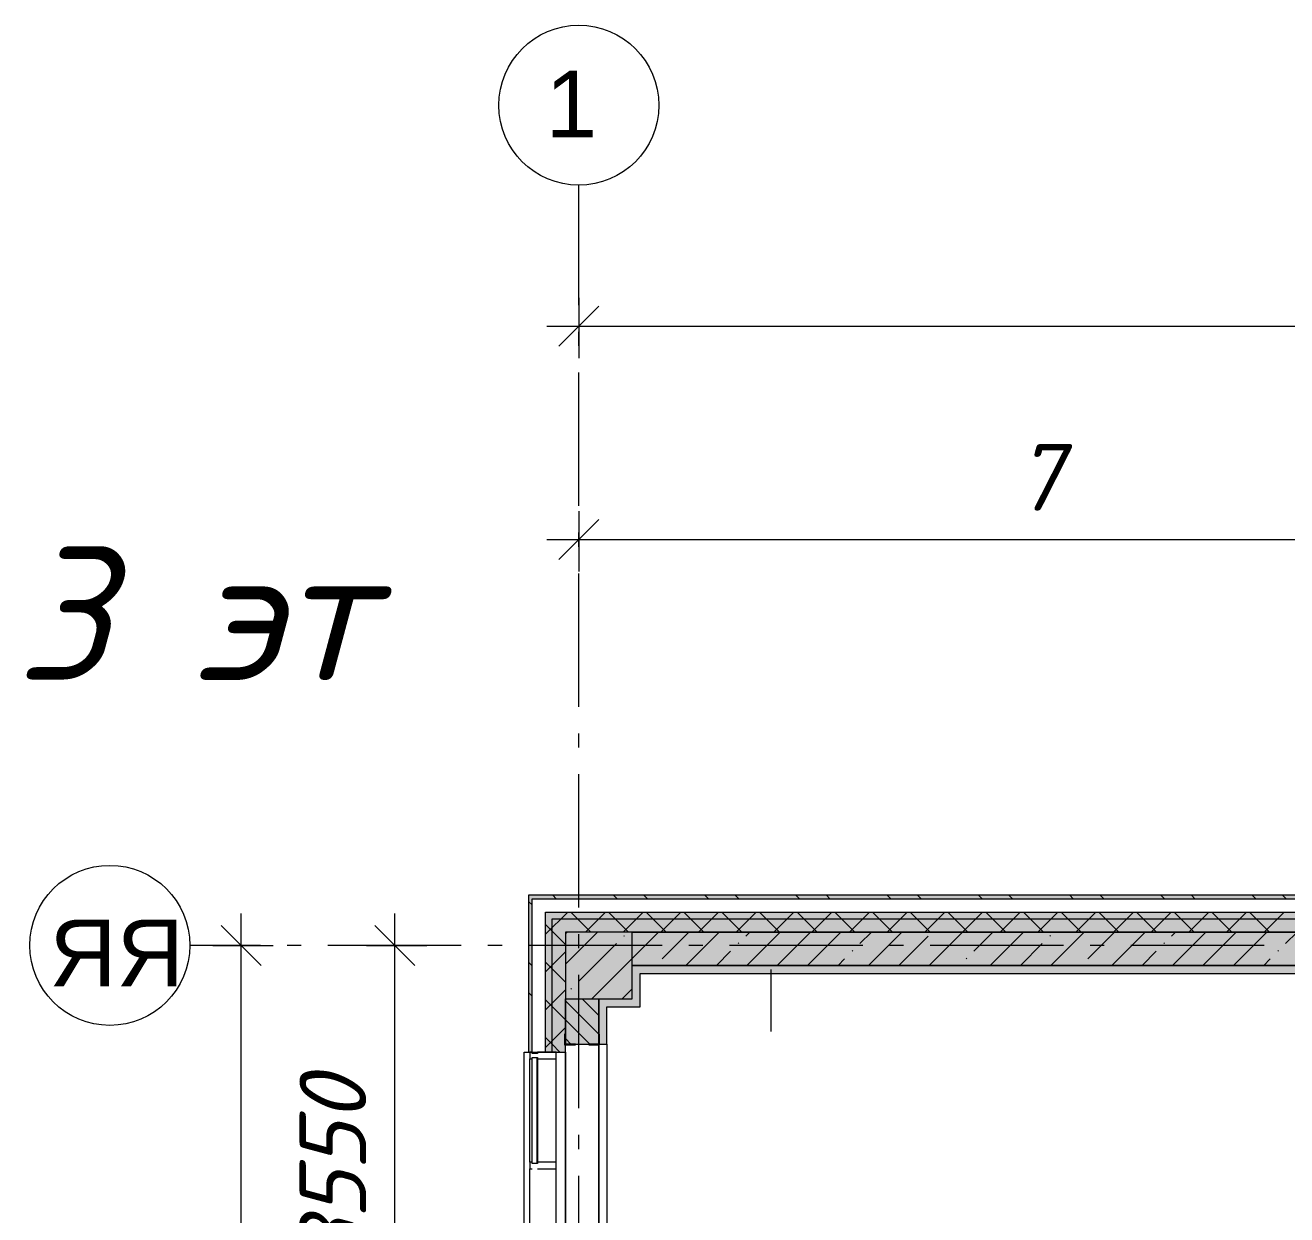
# Model space of a CAD drawing. Header units: millimetres. Extents: x -537608 to 253996, y -217170 to 186033.
# Drawn here: x -321028 to -311566, y 176901 to 185821 of the extents above; entities that cross this region are included whole.
import ezdxf

# ---------------------------------------------------------------- set-up
doc = ezdxf.new("R2010")
doc.units = ezdxf.units.MM
doc.layers.add('PDF _Геометрия', color=7, linetype='Continuous')
doc.layers.add('PDF _Текст', color=7, linetype='Continuous')
doc.layers.add('PDF _Сплошная заливка', color=7, linetype='Continuous', true_color=0xffffff)
doc.styles.add('PDF ArialMT', font='arial.ttf')
doc.styles.add('PDF ISOCPEUR Italic', font='isocpeui.ttf')

msp = doc.modelspace()

# ---------------------------------------------------------------- hatches: boundary and pattern name
at = {"layer": 'PDF _Сплошная заливка', "transparency": 33554559}
h = msp.add_hatch(color=256, dxfattribs=at)
h.paths.add_polyline_path([(-317253.1726, 148244.2571), (-317226.1745, 148244.2571), (-317226.1745, 149521.2556), (-317253.1726, 149521.2556), (-317253.1726, 149213.056)], flags=0)
h.paths.add_polyline_path([(-317226.1745, 151221.2557), (-317226.1745, 152521.2542), (-317253.1726, 152521.2542), (-317253.1726, 151221.2557)], flags=0)
h.paths.add_polyline_path([(-317226.1745, 154221.2543), (-317226.1745, 155521.255), (-317253.1726, 155521.255), (-317253.1726, 154221.2543)], flags=0)
h.paths.add_polyline_path([(-317226.1745, 157221.2551), (-317226.1745, 158521.2537), (-317253.1726, 158521.2537), (-317253.1726, 157221.2551)], flags=0)
h.paths.add_polyline_path([(-317253.1726, 160221.2537), (-317226.1745, 160221.2537), (-317226.1745, 161421.2541), (-317253.1726, 161421.2541), (-317253.1726, 160540.2396)], flags=0)
h.paths.add_polyline_path([(-317226.1745, 163121.2541), (-317226.1745, 164421.2527), (-317253.1726, 164421.2527), (-317253.1726, 163121.2541)], flags=0)
h.paths.add_polyline_path([(-317253.1726, 166121.2527), (-317226.1745, 166121.2527), (-317226.1745, 167421.2513), (-317253.1726, 167421.2513), (-317253.1726, 166203.8314)], flags=0)
h.paths.add_polyline_path([(-317253.1726, 169121.2514), (-317226.1745, 169121.2514), (-317226.1745, 170421.2521), (-317253.1726, 170421.2521), (-317253.1726, 169743.5777)], flags=0)
h.paths.add_polyline_path([(-317253.1726, 172121.25), (-317226.1745, 172121.25), (-317226.1745, 173321.2503), (-317253.1726, 173321.2503), (-317253.1726, 173283.3239)], flags=0)
h.paths.add_polyline_path([(-317226.1745, 175021.2525), (-317226.1745, 176421.2493), (-317253.1726, 176421.2493), (-317253.1726, 175021.2525)], flags=0)
h.paths.add_polyline_path([(-317253.1726, 178121.2516), (-317226.1745, 178121.2516), (-317226.1745, 179298.2497), (-317253.1726, 179298.2497), (-317253.1726, 178238.9664)], flags=0)
h = msp.add_hatch(color=256, dxfattribs=at)
h.paths.add_polyline_path([(-290576.1839, 179271.2517), (-290549.1773, 179271.2517), (-290549.1773, 179298.2497), (-293964.683, 179298.2497), (-293964.683, 179271.2517), (-291715.7767, 179271.2517)], flags=0)
h.paths.add_polyline_path([(-304924.6804, 179271.2517), (-304924.6804, 179298.2497), (-317226.1745, 179298.2497), (-317226.1745, 179271.2517), (-305073.682, 179271.2517)], flags=0)
h = msp.add_hatch(color=256, dxfattribs=at)
h.paths.add_polyline_path([(-317126.1742, 148371.2555), (-317076.174, 148371.2555), (-317076.174, 149521.2556), (-317126.1742, 149521.2556), (-317126.1742, 149213.056)], flags=0)
h.paths.add_polyline_path([(-317126.1742, 151221.2557), (-317076.174, 151221.2557), (-317076.174, 152521.2542), (-317126.1742, 152521.2542), (-317126.1742, 152044.853)], flags=0)
h.paths.add_polyline_path([(-317076.174, 154221.2543), (-317076.174, 155521.255), (-317126.1742, 155521.255), (-317126.1742, 154221.2543)], flags=0)
h.paths.add_polyline_path([(-317076.174, 157221.2551), (-317076.174, 158521.2537), (-317126.1742, 158521.2537), (-317126.1742, 157221.2551)], flags=0)
h.paths.add_polyline_path([(-317126.1742, 160221.2537), (-317076.174, 160221.2537), (-317076.174, 161421.2541), (-317126.1742, 161421.2541), (-317126.1742, 160540.2396)], flags=0)
h.paths.add_polyline_path([(-317126.1742, 163121.2541), (-317076.174, 163121.2541), (-317076.174, 164421.2527), (-317126.1742, 164421.2527), (-317126.1742, 163372.0366)], flags=0)
h.paths.add_polyline_path([(-317076.174, 166121.2527), (-317076.174, 167421.2513), (-317126.1742, 167421.2513), (-317126.1742, 166121.2527)], flags=0)
h.paths.add_polyline_path([(-317126.1742, 169121.2514), (-317076.174, 169121.2514), (-317076.174, 170421.2521), (-317126.1742, 170421.2521), (-317126.1742, 169743.5777)], flags=0)
h.paths.add_polyline_path([(-317076.174, 172121.25), (-317076.174, 173321.2503), (-317126.1742, 173321.2503), (-317126.1742, 172121.25)], flags=0)
h.paths.add_polyline_path([(-317076.174, 175021.2525), (-317076.174, 176421.2493), (-317126.1742, 176421.2493), (-317126.1742, 175021.2525)], flags=0)
h.paths.add_polyline_path([(-317076.174, 178121.2516), (-317076.174, 179171.2513), (-317126.1742, 179171.2513), (-317126.1742, 178121.2516)], flags=0)
h = msp.add_hatch(color=256, dxfattribs=at)
h.paths.add_polyline_path([(-290726.1845, 179121.2511), (-290676.1843, 179121.2511), (-290676.1843, 179171.2513), (-293964.683, 179171.2513), (-293964.683, 179121.2511), (-291715.7767, 179121.2511)], flags=0)
h.paths.add_polyline_path([(-304924.6804, 179121.2511), (-304924.6804, 179171.2513), (-317076.174, 179171.2513), (-317076.174, 179121.2511), (-305073.682, 179121.2511)], flags=0)
h = msp.add_hatch(color=256, dxfattribs=at)
h.paths.add_polyline_path([(-316976.1736, 148421.2557), (-316976.1736, 149521.2556), (-317076.174, 149521.2556), (-317076.174, 148421.2557)], flags=0)
h.paths.add_polyline_path([(-316976.1736, 151221.2557), (-316976.1736, 152521.2542), (-317076.174, 152521.2542), (-317076.174, 151221.2557)], flags=0)
h.paths.add_polyline_path([(-316976.1736, 154221.2543), (-316976.1736, 155521.255), (-317076.174, 155521.255), (-317076.174, 154221.2543)], flags=0)
h.paths.add_polyline_path([(-316976.1736, 157221.2551), (-316976.1736, 158521.2537), (-317076.174, 158521.2537), (-317076.174, 157221.2551)], flags=0)
h.paths.add_polyline_path([(-316976.1736, 160221.2537), (-316976.1736, 161421.2541), (-317076.174, 161421.2541), (-317076.174, 160221.2537)], flags=0)
h.paths.add_polyline_path([(-316976.1736, 163121.2541), (-316976.1736, 164421.2527), (-317076.174, 164421.2527), (-317076.174, 163121.2541)], flags=0)
h.paths.add_polyline_path([(-317076.174, 166121.2527), (-316976.1736, 166121.2527), (-316976.1736, 167421.2513), (-317076.174, 167421.2513), (-317076.174, 166203.8314)], flags=0)
h.paths.add_polyline_path([(-317076.174, 169121.2514), (-316976.1736, 169121.2514), (-316976.1736, 170421.2521), (-317076.174, 170421.2521), (-317076.174, 169743.5777)], flags=0)
h.paths.add_polyline_path([(-316976.1736, 172121.25), (-316976.1736, 173321.2503), (-317076.174, 173321.2503), (-317076.174, 172121.25)], flags=0)
h.paths.add_polyline_path([(-316976.1736, 175021.2525), (-316976.1736, 176421.2493), (-317076.174, 176421.2493), (-317076.174, 175021.2525)], flags=0)
h.paths.add_polyline_path([(-317076.174, 178121.2516), (-316976.1736, 178121.2516), (-316976.1736, 179121.2511), (-317076.174, 179121.2511), (-317076.174, 178238.9664)], flags=0)
h = msp.add_hatch(color=256, dxfattribs=at)
h.paths.add_polyline_path([(-290826.1849, 179021.2507), (-290726.1845, 179021.2507), (-290726.1845, 179121.2511), (-293964.683, 179121.2511), (-293964.683, 179021.2507), (-291526.179, 179021.2507)], flags=0)
h.paths.add_polyline_path([(-308413.1627, 179021.2507), (-304924.6804, 179021.2507), (-304924.6804, 179121.2511), (-316976.1736, 179121.2511), (-316976.1736, 179021.2507), (-308966.1789, 179021.2507)], flags=0)
msp.add_hatch(color=256, dxfattribs=at).paths.add_polyline_path([(-316976.1736, 178521.2488), (-316476.1803, 178521.2488), (-316476.1803, 179021.2507), (-316976.1736, 179021.2507), (-316976.1736, 178946.9135)])
h = msp.add_hatch(color=256, dxfattribs=at)
h.paths.add_polyline_path([(-308976.1773, 178771.2498), (-308966.1789, 178771.2498), (-308966.1789, 179021.2507), (-308976.1773, 179019.2011)], flags=0)
h.paths.add_polyline_path([(-310082.8987, 178771.2498), (-309476.1792, 178771.2498), (-309476.1792, 179021.2507), (-316476.1803, 179021.2507), (-316476.1803, 178771.2498), (-310186.1802, 178771.2498)], flags=0)
at = {"layer": 'PDF _Сплошная заливка', "true_color": 0xff7d7d, "transparency": 33554559}
for points in [[(-310246.1787, 178711.2512), (-310186.1802, 178711.2512), (-310186.1802, 178771.2498), (-316476.1803, 178771.2498), (-316476.1803, 178711.2512), (-311752.6347, 178711.2512)], [(-316476.1803, 178461.2503), (-316416.1732, 178461.2503), (-316416.1732, 178521.2488), (-316666.1741, 178521.2488), (-316666.1741, 178461.2503)]]:
    msp.add_hatch(color=11, dxfattribs=at).paths.add_polyline_path(points)
at = {"layer": 'PDF _Сплошная заливка', "transparency": 33554559}
h = msp.add_hatch(color=256, dxfattribs=at)
h.paths.add_polyline_path([(-316726.1726, 149021.2558), (-316726.1726, 149461.2571), (-316976.1736, 149461.2571), (-316976.1736, 149021.2558), (-316761.8514, 149021.2558)], flags=0)
h.paths.add_polyline_path([(-316726.1726, 151281.2563), (-316726.1726, 152020.9078), (-316976.1736, 152020.9078), (-316976.1736, 151281.2563), (-316761.8514, 151281.2563)], flags=0)
h.paths.add_polyline_path([(-316976.1736, 154281.255), (-316726.1726, 154281.255), (-316726.1726, 154870.908), (-316976.1736, 154870.908)], flags=0)
h.paths.add_polyline_path([(-316976.1736, 155370.9078), (-316726.1726, 155370.9078), (-316726.1726, 155461.2543), (-316976.1736, 155461.2543)], flags=0)
h.paths.add_polyline_path([(-316761.8514, 157281.2536), (-316726.1726, 157281.2536), (-316726.1726, 158461.253), (-316976.1736, 158461.253), (-316976.1736, 157281.2536)], flags=0)
h.paths.add_polyline_path([(-316761.8514, 160281.2543), (-316726.1726, 160281.2543), (-316726.1726, 160520.9061), (-316976.1736, 160520.9061), (-316976.1736, 160281.2543)], flags=0)
h.paths.add_polyline_path([(-316976.1736, 161020.9058), (-316726.1726, 161020.9058), (-316726.1726, 161361.2533), (-316976.1736, 161361.2533)], flags=0)
h.paths.add_polyline_path([(-316976.1736, 163181.2526), (-316726.1726, 163181.2526), (-316726.1726, 164361.252), (-316976.1736, 164361.252), (-316976.1736, 163372.0366)], flags=0)
h.paths.add_polyline_path([(-316976.1736, 166181.2534), (-316726.1726, 166181.2534), (-316726.1726, 166371.2516), (-316976.1736, 166371.2516), (-316976.1736, 166203.8314)], flags=0)
h.paths.add_polyline_path([(-316726.1726, 166871.2535), (-316726.1726, 167361.2528), (-316976.1736, 167361.2528), (-316976.1736, 166871.2535), (-316761.8514, 166871.2535)], flags=0)
h.paths.add_polyline_path([(-316726.1726, 169181.252), (-316726.1726, 169671.2513), (-316976.1736, 169671.2513), (-316976.1736, 169181.252), (-316761.8514, 169181.252)], flags=0)
h.paths.add_polyline_path([(-316976.1736, 170171.2511), (-316726.1726, 170171.2511), (-316726.1726, 170361.2535), (-316976.1736, 170361.2535)], flags=0)
h.paths.add_polyline_path([(-316976.1736, 172181.2528), (-316726.1726, 172181.2528), (-316726.1726, 173261.2518), (-316976.1736, 173261.2518)], flags=0)
h.paths.add_polyline_path([(-316976.1736, 175081.251), (-316726.1726, 175081.251), (-316726.1726, 175120.9041), (-316976.1736, 175120.9041)], flags=0)
h.paths.add_polyline_path([(-316761.8514, 175620.9017), (-316726.1726, 175620.9017), (-316726.1726, 176361.2508), (-316976.1736, 176361.2508), (-316976.1736, 175620.9017)], flags=0)
h.paths.add_polyline_path([(-316726.1726, 178181.2501), (-316726.1726, 178521.2488), (-316976.1736, 178521.2488), (-316976.1736, 178181.2501), (-316761.8514, 178181.2501)], flags=0)

# ---------------------------------------------------------------- linework, layer by layer
at = {"layer": 'PDF _Геометрия', "color": 253, "lineweight": 9, "true_color": 0xaaaaaa}
for p, q in [((-316876.1732, 183722.4917), (-316876.1732, 184621.1603)), ((-316876.1732, 183416.6603), (-316876.1732, 183522.4909)), ((-316876.1732, 182216.66), (-316876.1732, 183216.6595)), ((-316876.1732, 181910.8243), (-316876.1732, 182016.6593)), ((-316876.1732, 180710.8284), (-316876.1732, 181710.8279)), ((-316876.1732, 180404.9927), (-316876.1732, 180510.8276)), ((-316876.1732, 179204.9924), (-316876.1732, 180204.9919)), ((-316876.1732, 178899.161), (-316876.1732, 179004.9916)), ((-319263.7728, 178921.2504), (-319793.4941, 178921.2504)), ((-318957.9415, 178921.2504), (-319063.7721, 178921.2504)), ((-317757.9368, 178921.2504), (-318757.9407, 178921.2504)), ((-317452.1055, 178921.2504), (-317557.9361, 178921.2504)), ((-316252.1095, 178921.2504), (-317252.1047, 178921.2504)), ((-315946.2695, 178921.2504), (-316052.1087, 178921.2504)), ((-314746.2735, 178921.2504), (-315746.2773, 178921.2504)), ((-314440.4422, 178921.2504), (-314546.2728, 178921.2504)), ((-313240.4375, 178921.2504), (-314240.4414, 178921.2504)), ((-312934.6062, 178921.2504), (-313040.4368, 178921.2504)), ((-311734.6102, 178921.2504), (-312734.6054, 178921.2504)), ((-316876.1732, 177699.1607), (-316876.1732, 178699.1602)), ((-317286.173, 176421.2493), (-317286.173, 178121.2516)), ((-317286.173, 178121.2516), (-317253.1726, 178121.2516)), ((-317188.1792, 178111.2489), (-317188.1792, 178121.2516)), ((-317188.1792, 177286.25), (-317188.1792, 178081.2497)), ((-317186.1727, 178071.2514), (-317186.1727, 177296.2484)), ((-316876.1732, 177393.3251), (-316876.1732, 177499.16)), ((-316876.1732, 176193.329), (-316876.1732, 177193.3286))]:
    msp.add_line(p, q, dxfattribs=at)
at = {"layer": 'PDF _Геометрия', "lineweight": 9}
for p, q in [((-316876.1732, 183777.646), (-316876.1732, 183565.5155)), ((-317116.1758, 183565.5155), (-213136.1964, 183565.5155)), ((-316876.1732, 183565.5155), (-316876.1732, 183325.5172)), ((-316876.1732, 182177.6485), (-316876.1732, 181965.518)), ((-317116.1758, 181965.518), (-309076.1776, 181965.518)), ((-316876.1732, 181965.518), (-316876.1732, 181725.5153)), ((-317226.1745, 179298.2497), (-317253.1726, 179298.2497)), ((-317253.1726, 179298.2497), (-317253.1726, 178121.2516)), ((-317126.1742, 179298.2497), (-317226.1745, 179298.2497)), ((-317226.1745, 178121.2516), (-317226.1745, 179271.2517)), ((-317226.1745, 179271.2517), (-317126.1742, 179271.2517)), ((-317076.174, 179298.2497), (-317126.1742, 179298.2497)), ((-317126.1742, 179271.2517), (-316976.1736, 179271.2517)), ((-316976.1736, 179298.2497), (-317076.174, 179298.2497)), ((-304924.6804, 179298.2497), (-316976.1736, 179298.2497)), ((-316976.1736, 179271.2517), (-304924.6804, 179271.2517)), ((-319407.7107, 91281.2687), (-319407.7107, 179161.2487)), ((-318255.5016, 175370.9051), (-318255.5016, 179161.2487)), ((-317126.1742, 178121.2516), (-317126.1742, 179171.2513)), ((-317126.1742, 179171.2513), (-317076.174, 179171.2513)), ((-317076.174, 179171.2513), (-316976.1736, 179171.2513)), ((-317076.174, 179054.2899), (-317009.2171, 179121.2511)), ((-317076.174, 178121.2516), (-317076.174, 179121.2511)), ((-317076.174, 179121.2511), (-316976.1736, 179121.2511)), ((-317009.2171, 179121.2511), (-316959.2169, 179171.2513)), ((-316976.1736, 179171.2513), (-304924.6804, 179171.2513)), ((-316976.1736, 179121.2511), (-304924.6804, 179121.2511)), ((-316885.7754, 179121.2511), (-316935.7755, 179171.2513)), ((-316785.775, 179021.2507), (-316885.7754, 179121.2511)), ((-316826.3797, 179021.2507), (-316726.3793, 179121.2511)), ((-316726.3793, 179121.2511), (-316676.3791, 179171.2513)), ((-316602.929, 179121.2511), (-316652.9292, 179171.2513)), ((-316502.9372, 179021.2507), (-316602.929, 179121.2511)), ((-316543.5333, 179021.2507), (-316443.5329, 179121.2511)), ((-316443.5329, 179121.2511), (-316393.5327, 179171.2513)), ((-316320.0911, 179121.2511), (-316370.0914, 179171.2513)), ((-316220.0908, 179021.2507), (-316320.0911, 179121.2511)), ((-316260.6868, 179021.2507), (-316160.6865, 179121.2511)), ((-316160.6865, 179121.2511), (-316110.6863, 179171.2513)), ((-316037.2447, 179121.2511), (-316087.2449, 179171.2513)), ((-315937.2444, 179021.2507), (-316037.2447, 179121.2511)), ((-315977.849, 179021.2507), (-315877.8487, 179121.2511)), ((-315877.8487, 179121.2511), (-315827.8484, 179171.2513)), ((-315754.4069, 179121.2511), (-315804.4071, 179171.2513)), ((-315654.4065, 179021.2507), (-315754.4069, 179121.2511)), ((-315695.0026, 179021.2507), (-315595.0022, 179121.2511)), ((-315595.0022, 179121.2511), (-315545.002, 179171.2513)), ((-315471.5605, 179121.2511), (-315521.5607, 179171.2513)), ((-315371.5601, 179021.2507), (-315471.5605, 179121.2511)), ((-315412.1648, 179021.2507), (-315312.1644, 179121.2511)), ((-315312.1644, 179121.2511), (-315262.1642, 179171.2513)), ((-315188.7227, 179121.2511), (-315238.7228, 179171.2513)), ((-315088.7223, 179021.2507), (-315188.7227, 179121.2511)), ((-315129.3184, 179021.2507), (-315029.318, 179121.2511)), ((-315029.318, 179121.2511), (-314979.3178, 179171.2513)), ((-314905.8763, 179121.2511), (-314955.8765, 179171.2513)), ((-314805.8759, 179021.2507), (-314905.8763, 179121.2511)), ((-314846.4806, 179021.2507), (-314746.4802, 179121.2511)), ((-314746.4802, 179121.2511), (-314696.48, 179171.2513)), ((-314623.0385, 179121.2511), (-314673.0387, 179171.2513)), ((-314523.0381, 179021.2507), (-314623.0385, 179121.2511)), ((-314563.6342, 179021.2507), (-314463.6338, 179121.2511)), ((-314463.6338, 179121.2511), (-314413.6336, 179171.2513)), ((-314340.192, 179121.2511), (-314390.1922, 179171.2513)), ((-314240.1917, 179021.2507), (-314340.192, 179121.2511)), ((-314280.7877, 179021.2507), (-314180.7874, 179121.2511)), ((-314180.7874, 179121.2511), (-314130.7958, 179171.2513)), ((-314057.3456, 179121.2511), (-314107.3458, 179171.2513)), ((-313957.3452, 179021.2507), (-314057.3456, 179121.2511)), ((-313997.9499, 179021.2507), (-313897.9495, 179121.2511)), ((-313897.9495, 179121.2511), (-313847.9493, 179171.2513)), ((-313774.5078, 179121.2511), (-313824.508, 179171.2513)), ((-313674.5074, 179021.2507), (-313774.5078, 179121.2511)), ((-313715.1035, 179021.2507), (-313615.1031, 179121.2511)), ((-313615.1031, 179121.2511), (-313565.1029, 179171.2513)), ((-313491.6614, 179121.2511), (-313541.6615, 179171.2513)), ((-313391.661, 179021.2507), (-313491.6614, 179121.2511)), ((-313432.2657, 179021.2507), (-313332.2653, 179121.2511)), ((-313332.2653, 179121.2511), (-313282.2652, 179171.2513)), ((-313208.8236, 179121.2511), (-313258.8237, 179171.2513)), ((-313108.8232, 179021.2507), (-313208.8236, 179121.2511)), ((-313149.4193, 179021.2507), (-313049.4189, 179121.2511)), ((-313049.4189, 179121.2511), (-312999.4187, 179171.2513)), ((-312925.9772, 179121.2511), (-312975.9774, 179171.2513)), ((-312825.9768, 179021.2507), (-312925.9772, 179121.2511)), ((-312866.5815, 179021.2507), (-312766.5811, 179121.2511)), ((-312766.5811, 179121.2511), (-312716.5809, 179171.2513)), ((-312643.1393, 179121.2511), (-312693.1396, 179171.2513)), ((-312543.139, 179021.2507), (-312643.1393, 179121.2511)), ((-312583.735, 179021.2507), (-312483.7347, 179121.2511)), ((-312483.7347, 179121.2511), (-312433.7345, 179171.2513)), ((-312360.2929, 179121.2511), (-312410.2931, 179171.2513)), ((-312260.2926, 179021.2507), (-312360.2929, 179121.2511)), ((-312300.8972, 179021.2507), (-312200.8969, 179121.2511)), ((-312200.8969, 179121.2511), (-312150.8966, 179171.2513)), ((-312077.4465, 179121.2511), (-312127.4467, 179171.2513)), ((-311977.4547, 179021.2507), (-312077.4465, 179121.2511)), ((-312018.0508, 179021.2507), (-311918.0504, 179121.2511)), ((-311918.0504, 179121.2511), (-311868.0502, 179171.2513)), ((-311794.6087, 179121.2511), (-311844.6089, 179171.2513)), ((-311694.6083, 179021.2507), (-311794.6087, 179121.2511)), ((-311735.2044, 179021.2507), (-311635.204, 179121.2511)), ((-311635.204, 179121.2511), (-311585.2038, 179171.2513)), ((-317076.174, 179028.8076), (-317126.1742, 179078.8078)), ((-317126.1742, 179004.2898), (-317076.174, 179054.2899)), ((-316976.1736, 178928.8072), (-317076.174, 179028.8076)), ((-316976.1736, 178780.0338), (-316734.9567, 179021.2507)), ((-316976.1736, 179008.1306), (-316963.0578, 179021.2507)), ((-316476.1803, 179021.2507), (-316976.1736, 179021.2507)), ((-316976.1736, 179021.2507), (-316976.1736, 178521.2488)), ((-316476.1803, 178823.8378), (-316278.763, 179021.2507)), ((-316476.1803, 178521.2488), (-316476.1803, 179021.2507)), ((-316476.1803, 179021.2507), (-309476.1792, 179021.2507)), ((-309476.1792, 179021.2507), (-316476.1803, 179021.2507)), ((-316251.7909, 178820.1218), (-316050.662, 179021.2507)), ((-316072.5703, 178771.2498), (-315822.5694, 179021.2507)), ((-315624.5235, 178991.1955), (-315594.4683, 179021.2507)), ((-315616.3682, 178771.2498), (-315366.3672, 179021.2507)), ((-315388.2756, 178771.2498), (-315138.2747, 179021.2507)), ((-315160.1745, 178771.2498), (-314910.1736, 179021.2507)), ((-314769.1551, 178934.1723), (-314682.0725, 179021.2507)), ((-314703.9723, 178771.2498), (-314453.9799, 179021.2507)), ((-314247.7787, 178771.2498), (-313997.7777, 179021.2507)), ((-313913.7867, 178877.1493), (-313769.6766, 179021.2507)), ((-313791.585, 178771.2498), (-313541.5841, 179021.2507)), ((-313335.3828, 178771.2498), (-313085.3818, 179021.2507)), ((-313058.4096, 178820.1218), (-312857.2893, 179021.2507)), ((-312879.1892, 178771.2498), (-312629.1882, 179021.2507)), ((-312431.1423, 178991.1955), (-312401.0871, 179021.2507)), ((-312422.9955, 178771.2498), (-312172.9946, 179021.2507)), ((-312194.8944, 178771.2498), (-311944.8934, 179021.2507)), ((-311966.7933, 178771.2498), (-311716.7923, 179021.2507)), ((-311575.7739, 178934.1723), (-311488.6998, 179021.2507)), ((-316879.0668, 178649.0481), (-316593.9382, 178934.1723)), ((-316536.9194, 178991.1955), (-316532.1743, 178995.9406)), ((-315681.5424, 178934.1723), (-315676.8058, 178938.9132)), ((-314475.8798, 178771.2498), (-314255.934, 178991.1955)), ((-313563.4839, 178771.2498), (-313400.5656, 178934.1723)), ((-313343.5382, 178991.1955), (-313338.7931, 178995.9406)), ((-312488.1697, 178934.1723), (-312483.4246, 178938.9132)), ((-319619.8369, 178921.2504), (-319407.7107, 178921.2504)), ((-319407.7107, 178921.2504), (-319167.708, 178921.2504)), ((-318467.6364, 178921.2504), (-318255.5016, 178921.2504)), ((-318255.5016, 178921.2504), (-318015.499, 178921.2504)), ((-317076.174, 178771.4479), (-316976.1736, 178871.4482)), ((-315844.4693, 178771.2498), (-315738.5698, 178877.1493)), ((-314826.1739, 178877.1493), (-314821.4374, 178881.89)), ((-312651.088, 178771.2498), (-312545.1886, 178877.1493)), ((-311632.8013, 178877.1493), (-311628.0562, 178881.89)), ((-317076.174, 178745.9654), (-317126.1742, 178795.9657)), ((-317126.1742, 178721.4476), (-317076.174, 178771.4479)), ((-316976.1736, 178645.9651), (-317076.174, 178745.9654)), ((-316778.7649, 178521.2488), (-316476.1803, 178823.8378)), ((-310186.1802, 178771.2498), (-316476.1803, 178771.2498)), ((-316476.1803, 178771.2498), (-310186.1802, 178771.2498)), ((-315436.0281, 178741.2505), (-315436.0281, 178275.1016)), ((-314932.0734, 178771.2498), (-314883.2014, 178820.1218)), ((-313970.8055, 178820.1218), (-313966.069, 178824.8626)), ((-311738.6922, 178771.2498), (-311689.8201, 178820.1218)), ((-316416.1732, 178521.2488), (-316416.1732, 178711.2512)), ((-316416.1732, 178711.2512), (-310246.1787, 178711.2512)), ((-317076.174, 178488.6057), (-316976.1736, 178588.6061)), ((-316936.0856, 178592.025), (-316931.3491, 178596.7658)), ((-316550.6639, 178521.2488), (-316476.1803, 178595.7367)), ((-317076.174, 178463.1233), (-317126.1742, 178513.1235)), ((-317126.1742, 178438.6055), (-317076.174, 178488.6057)), ((-316976.1736, 178363.123), (-317076.174, 178463.1233)), ((-316976.1736, 178521.2488), (-316476.1803, 178521.2488)), ((-316976.1736, 178121.2516), (-316976.1736, 178521.2488)), ((-316976.1736, 178521.2488), (-316976.1736, 178181.2501)), ((-316726.1726, 178254.5452), (-316976.1736, 178504.5461)), ((-316726.1726, 178395.9641), (-316851.4573, 178521.2488)), ((-316726.1726, 178181.2501), (-316726.1726, 178521.2488)), ((-316726.1726, 178521.2488), (-316726.1726, 178181.2501)), ((-316666.1741, 178181.2501), (-316666.1741, 178461.2503)), ((-316666.1741, 178461.2503), (-316416.1732, 178461.2503)), ((-316416.1732, 178461.2503), (-316416.1732, 178521.2488)), ((-316794.3007, 178181.2501), (-316976.1736, 178363.123)), ((-317076.174, 178205.7636), (-316976.1736, 178305.7639)), ((-317076.174, 178180.2812), (-317126.1742, 178230.2814)), ((-317126.1742, 178155.7634), (-317076.174, 178205.7636)), ((-317017.1486, 178121.2516), (-317076.174, 178180.2812)), ((-316935.7239, 178181.2501), (-316976.1736, 178221.6998)), ((-316976.1736, 178181.2501), (-316726.1726, 178181.2501)), ((-316726.1726, 178181.2501), (-316666.1741, 178181.2501)), ((-316726.1726, 178175.2519), (-316726.1726, 176367.2489)), ((-316726.1726, 176367.2489), (-316726.1726, 178175.2519)), ((-316666.1741, 178181.2501), (-316666.1741, 176361.2508)), ((-317253.1726, 178121.2516), (-317226.1745, 178121.2516)), ((-317226.1745, 178121.2516), (-317243.1743, 178121.2516)), ((-317243.1743, 178121.2516), (-317243.1743, 178071.2514)), ((-317243.1743, 177296.2484), (-317243.1743, 178071.2514)), ((-317243.1743, 178071.2514), (-317226.1745, 178071.2514)), ((-317226.1745, 178111.2489), (-317226.1745, 178121.2516)), ((-317226.1745, 178121.2516), (-317126.1742, 178121.2516)), ((-317186.1727, 178111.2489), (-317226.1745, 178111.2489)), ((-317226.1745, 178081.2497), (-317186.1727, 178081.2497)), ((-317226.1745, 178071.2514), (-317226.1745, 178081.2497)), ((-317226.1745, 177296.2484), (-317226.1745, 178071.2514)), ((-317046.179, 178121.2516), (-317186.1727, 178121.2516)), ((-317186.1727, 178121.2516), (-317186.1727, 178111.2489)), ((-317186.1727, 178081.2497), (-317186.1727, 178071.2514)), ((-317186.1727, 178071.2514), (-317046.179, 178071.2514)), ((-317126.1742, 178121.2516), (-317076.174, 178121.2516)), ((-317076.174, 178121.2516), (-316976.1736, 178121.2516)), ((-317046.179, 178071.2514), (-317046.179, 178121.2516)), ((-317046.179, 177296.2484), (-317046.179, 178071.2514)), ((-316976.1736, 178121.2516), (-316976.1736, 176421.2493)), ((-316976.1736, 176421.2493), (-316976.1736, 178121.2516)), ((-317226.1745, 177296.2484), (-317243.1743, 177296.2484)), ((-317243.1743, 177296.2484), (-317243.1743, 177246.2525)), ((-317243.1743, 176471.2495), (-317243.1743, 177246.2525)), ((-317243.1743, 177246.2525), (-317226.1745, 177246.2525)), ((-317226.1745, 177286.25), (-317226.1745, 177296.2484)), ((-317186.1727, 177286.25), (-317226.1745, 177286.25)), ((-317046.179, 177296.2484), (-317186.1727, 177296.2484)), ((-317186.1727, 177296.2484), (-317186.1727, 177286.25)), ((-317186.1727, 177246.2525), (-317046.179, 177246.2525)), ((-317046.179, 177246.2525), (-317046.179, 177296.2484)), ((-317046.179, 176471.2495), (-317046.179, 177246.2525))]:
    msp.add_line(p, q, dxfattribs=at)
at = {"layer": 'PDF _Геометрия', "lineweight": 20}
for p, q in [((-316726.1726, 183715.5161), (-316876.1732, 183565.5155)), ((-316876.1732, 183565.5155), (-317026.1738, 183415.515)), ((-316726.1726, 182115.5143), (-316876.1732, 181965.518)), ((-316876.1732, 181965.518), (-317026.1738, 181815.5174)), ((-319557.7112, 179071.2509), (-319407.7107, 178921.2504)), ((-318405.5022, 179071.2509), (-318255.5016, 178921.2504)), ((-319407.7107, 178921.2504), (-319257.7101, 178771.2498)), ((-318255.5016, 178921.2504), (-318105.5011, 178771.2498))]:
    msp.add_line(p, q, dxfattribs=at)
at = {"layer": 'PDF _Геометрия', "color": 8, "lineweight": 9, "true_color": 0x787878}
for p, q in [((-317226.1745, 179224.2613), (-317253.1726, 179251.2593)), ((-317045.0681, 179271.2517), (-317072.0661, 179298.2497)), ((-316588.8659, 179271.2517), (-316615.8725, 179298.2497)), ((-316360.7734, 179271.2517), (-316387.7714, 179298.2497)), ((-315904.5711, 179271.2517), (-315931.5777, 179298.2497)), ((-315676.4786, 179271.2517), (-315703.4766, 179298.2497)), ((-315220.2764, 179271.2517), (-315247.283, 179298.2497)), ((-314992.1839, 179271.2517), (-315019.1819, 179298.2497)), ((-314535.9816, 179271.2517), (-314562.9796, 179298.2497)), ((-314307.8891, 179271.2517), (-314334.8872, 179298.2497)), ((-313851.6869, 179271.2517), (-313878.6849, 179298.2497)), ((-313623.5857, 179271.2517), (-313650.5924, 179298.2497)), ((-313167.3922, 179271.2517), (-313194.3902, 179298.2497)), ((-312939.291, 179271.2517), (-312966.2977, 179298.2497)), ((-312483.0974, 179271.2517), (-312510.0954, 179298.2497)), ((-312254.9962, 179271.2517), (-312282.0029, 179298.2497)), ((-311798.8027, 179271.2517), (-311825.8007, 179298.2497)), ((-311570.7015, 179271.2517), (-311597.6996, 179298.2497)), ((-317226.1745, 178768.0634), (-317253.1726, 178795.0657)), ((-317226.1745, 178539.9666), (-317253.1726, 178566.9646))]:
    msp.add_line(p, q, dxfattribs=at)
at = {"layer": 'PDF _Геометрия', "color": 253, "lineweight": 20, "true_color": 0xaaaaaa}
for p, q in [((-316976.1736, 178256.2503), (-316982.176, 178256.2503)), ((-316982.176, 178256.2503), (-316982.176, 178175.2519)), ((-316976.1736, 178256.2503), (-316982.176, 178256.2503)), ((-316982.176, 178256.2503), (-316982.176, 178175.2519)), ((-316976.1736, 178256.2503), (-316982.176, 178256.2503)), ((-316982.176, 178256.2503), (-316982.176, 178175.2519)), ((-316976.1736, 178256.2503), (-316982.176, 178256.2503)), ((-316982.176, 178256.2503), (-316982.176, 178175.2519)), ((-316982.176, 178175.2519), (-316901.1733, 178175.2519)), ((-316982.176, 178175.2519), (-316901.1733, 178175.2519)), ((-316982.176, 178175.2519), (-316901.1733, 178175.2519)), ((-316982.176, 178175.2519), (-316901.1733, 178175.2519)), ((-316976.1736, 178181.2501), (-316976.1736, 178256.2503)), ((-316976.1736, 178181.2501), (-316976.1736, 178256.2503)), ((-316976.1736, 178181.2501), (-316976.1736, 178256.2503)), ((-316976.1736, 178181.2501), (-316976.1736, 178256.2503)), ((-316901.1733, 178181.2501), (-316976.1736, 178181.2501)), ((-316901.1733, 178181.2501), (-316976.1736, 178181.2501)), ((-316901.1733, 178181.2501), (-316976.1736, 178181.2501)), ((-316901.1733, 178181.2501), (-316976.1736, 178181.2501)), ((-316901.1733, 178175.2519), (-316901.1733, 178181.2501)), ((-316901.1733, 178175.2519), (-316901.1733, 178181.2501)), ((-316901.1733, 178175.2519), (-316901.1733, 178181.2501)), ((-316901.1733, 178175.2519), (-316901.1733, 178181.2501)), ((-316801.1729, 178181.2501), (-316801.1729, 178175.2519)), ((-316726.1726, 178181.2501), (-316801.1729, 178181.2501)), ((-316801.1729, 178181.2501), (-316801.1729, 178175.2519)), ((-316726.1726, 178181.2501), (-316801.1729, 178181.2501)), ((-316801.1729, 178181.2501), (-316801.1729, 178175.2519)), ((-316726.1726, 178181.2501), (-316801.1729, 178181.2501)), ((-316801.1729, 178181.2501), (-316801.1729, 178175.2519)), ((-316726.1726, 178181.2501), (-316801.1729, 178181.2501)), ((-316801.1729, 178175.2519), (-316720.1788, 178175.2519)), ((-316801.1729, 178175.2519), (-316720.1788, 178175.2519)), ((-316801.1729, 178175.2519), (-316720.1788, 178175.2519)), ((-316801.1729, 178175.2519), (-316720.1788, 178175.2519)), ((-316720.1788, 178256.2503), (-316726.1726, 178256.2503)), ((-316726.1726, 178256.2503), (-316726.1726, 178181.2501)), ((-316720.1788, 178256.2503), (-316726.1726, 178256.2503)), ((-316726.1726, 178256.2503), (-316726.1726, 178181.2501)), ((-316720.1788, 178256.2503), (-316726.1726, 178256.2503)), ((-316726.1726, 178256.2503), (-316726.1726, 178181.2501)), ((-316720.1788, 178256.2503), (-316726.1726, 178256.2503)), ((-316726.1726, 178256.2503), (-316726.1726, 178181.2501)), ((-316720.1788, 178175.2519), (-316720.1788, 178256.2503)), ((-316720.1788, 178175.2519), (-316720.1788, 178256.2503)), ((-316720.1788, 178175.2519), (-316720.1788, 178256.2503)), ((-316720.1788, 178175.2519), (-316720.1788, 178256.2503))]:
    msp.add_line(p, q, dxfattribs=at)
at = {"layer": 'PDF _Геометрия', "lineweight": 20}
for centre, radius in [((-316876.1779, 185221.1617), 599.9984), ((-320393.4955, 178921.25), 599.9983)]:
    msp.add_circle(centre, radius, dxfattribs=at)
at = {"layer": 'PDF _Сплошная заливка', "color": 11, "lineweight": 35, "true_color": 0xff7d7d, "transparency": 33554559}
for points in [[(-316416.1732, 178521.2488), (-316416.1732, 178711.2512), (-316476.1803, 178521.2488), (-316476.1803, 178711.2512)], [(-316726.1726, 178181.2501), (-316666.1741, 178181.2501), (-316726.1726, 178521.2488), (-316666.1741, 178521.2488)]]:
    msp.add_solid(points, dxfattribs=at)

# ---------------------------------------------------------------- texts
at = {"layer": 'PDF _Текст', "attachment_point": 4}
for s, insert, char_height, style in [('1', (-317125.8297, 185230.2395), 500, 'PDF ArialMT'), ('7 ', (-313608.2395, 182431.0296), 500, 'PDF ISOCPEUR Italic'), ('3 эт', (-321100.4166, 181410.88), 1000, 'PDF ISOCPEUR Italic'), ('ЯЯ', (-320846.4348, 178864.9291), 500, 'PDF ArialMT')]:
    msp.add_mtext(s, dxfattribs=dict(at, insert=insert, char_height=char_height, style=style))
at = {"layer": 'PDF _Текст', "insert": (-318721.0132, 176513.9942), "char_height": 500, "attachment_point": 4, "rotation": 90, "style": 'PDF ISOCPEUR Italic'}
msp.add_mtext('3550', dxfattribs=at)

doc.saveas('drawing.dxf')
